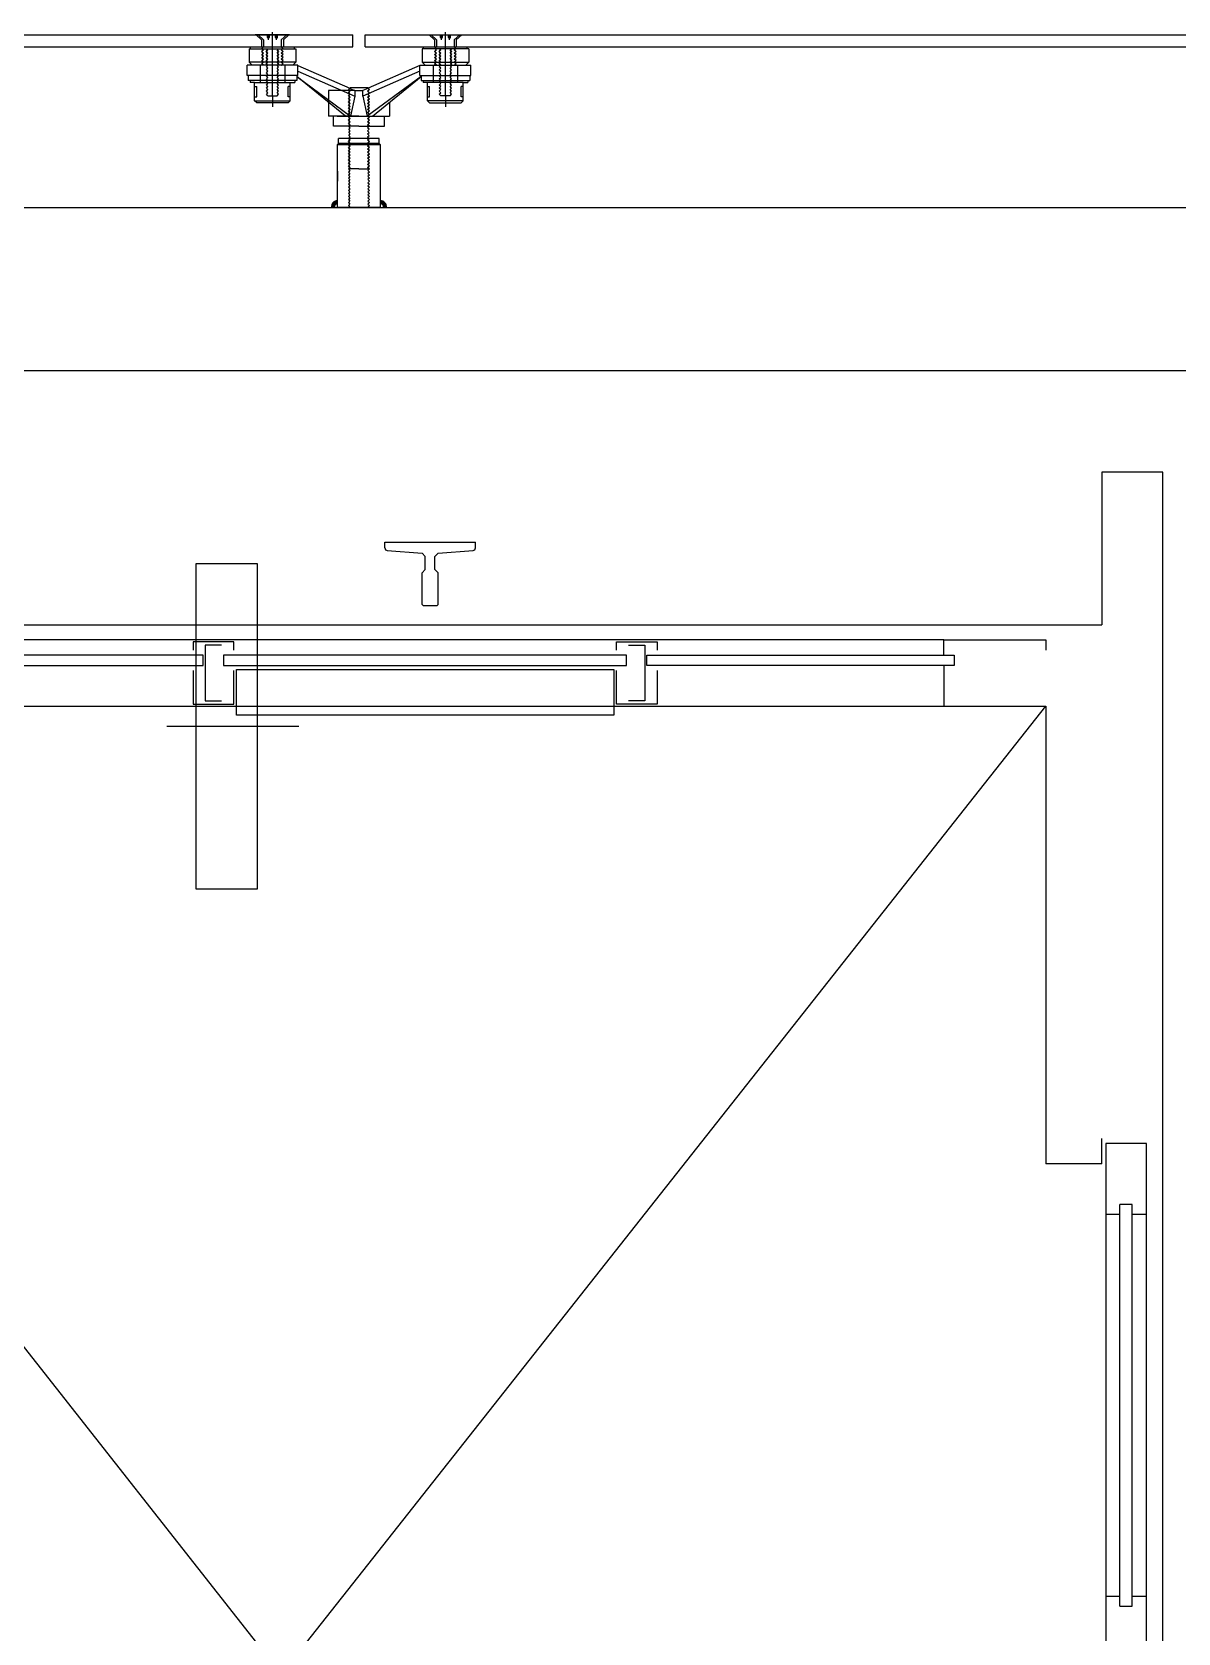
# Model space of a CAD drawing. Header units: millimetres. Extents: x -7448 to 427567, y 91657 to 341328.
# Drawn here: x 153306 to 154432, y 218621 to 220195 of the extents above; entities that cross this region are included whole.
import ezdxf

# ---------------------------------------------------------------- set-up
doc = ezdxf.new("R2010")
doc.units = ezdxf.units.MM
doc.header["$LTSCALE"] = 500
doc.header["$MEASUREMENT"] = 0
for name, pattern in [('CENTER', [65, 60, -2, 1, -2]), ('CENTER1', [8, 6, -1, 0, -1]), ('DASH_2', [34, 30, -1.5, 1, -1.5]), ('HIDDEN', [2, 1, -1])]:
    doc.linetypes.add(name, pattern=pattern)
doc.layers.add('e-plan', color=9, linetype='CONTINUOUS')

msp = doc.modelspace()

# ---------------------------------------------------------------- linework, layer by layer
at = {"layer": 'e-plan'}
for p, q in [((152206.2, 220191.9), (153621.2, 220191.9)), ((153621.2, 220179.9), (153621.2, 220191.9)), ((153633.2, 220191.9), (155072.2, 220191.9)), ((153633.2, 220179.9), (153633.2, 220191.9)), ((152206.2, 220179.9), (153621.2, 220179.9)), ((153633.2, 220179.9), (155072.2, 220179.9)), ((152492.2, 220021.9), (154762.2, 220021.9)), ((153648.2, 220021.9), (153606.2, 220021.9)), ((152492.2, 219861.9), (154762.2, 219861.9)), ((153652.7, 219687.3), (153652.7, 219692.9)), ((153652.7, 219692.9), (153741.7, 219692.9)), ((153655, 219684.8), (153689.2, 219682.1)), ((153705.2, 219682.1), (153739.3, 219684.8)), ((153741.7, 219687.3), (153741.7, 219692.9)), ((153689.2, 219682.1), (153692.4, 219678.9)), ((153692.4, 219666.2), (153692.4, 219678.9)), ((153705.2, 219682.1), (153701.9, 219678.9)), ((153701.9, 219666.2), (153701.9, 219678.9)), ((153689.2, 219662.9), (153692.4, 219666.2)), ((153689.2, 219631.9), (153689.2, 219662.9)), ((153705.2, 219662.9), (153701.9, 219666.2)), ((153705.2, 219631.9), (153705.2, 219662.9)), ((153690.2, 219630.9), (153689.2, 219631.9)), ((153690.2, 219630.9), (153704.2, 219630.9)), ((153704.2, 219630.9), (153705.2, 219631.9)), ((154202.2, 219571.9), (154202.2, 219531.9)), ((152802.2, 219531.9), (154302.2, 219531.9)), ((154302.2, 219531.9), (154302.2, 219081.9)), ((154357.2, 219081.7), (154357.2, 219106.7)), ((154357.2, 219081.9), (154302.2, 219081.9)), ((154375.2, 218646.9), (154375.2, 219041.9)), ((154375.2, 219031.9), (154361.2, 219031.9)), ((154401.2, 219031.9), (154387.2, 219031.9)), ((154361.2, 218656.9), (154375.2, 218656.9)), ((154375.2, 218646.9), (154387.2, 218646.9)), ((154387.2, 218656.9), (154401.2, 218656.9))]:
    msp.add_line(p, q, dxfattribs=at)
at = {"layer": 'e-plan', "linetype": 'Continuous'}
for p, q in [((153559, 220191.9), (153525.3, 220191.9)), ((153531.4, 220186.7), (153526.2, 220191.9)), ((153538.9, 220188.9), (153537.5, 220188.9)), ((153546.9, 220188.9), (153545.5, 220188.9)), ((153552.9, 220186.7), (153558.2, 220191.9)), ((153695.3, 220191.9), (153729, 220191.9)), ((153701.4, 220186.7), (153696.2, 220191.9)), ((153707.5, 220188.9), (153708.9, 220188.9)), ((153715.5, 220188.9), (153716.9, 220188.9)), ((153722.9, 220186.7), (153728.2, 220191.9)), ((153519.2, 220177.9), (153519.2, 220164.9)), ((153519.2, 220177.9), (153532.1, 220177.9)), ((153520.7, 220177.9), (153520.7, 220179.9)), ((153531.4, 220186.7), (153531.4, 220179.9)), ((153532.4, 220177.9), (153536.4, 220177.9)), ((153533.4, 220186.7), (153533.4, 220179.9)), ((153536.7, 220177.9), (153547.7, 220177.9)), ((153548, 220177.9), (153551.9, 220177.9)), ((153550.9, 220186.7), (153550.9, 220179.9)), ((153552.2, 220177.9), (153563.7, 220177.9)), ((153552.9, 220186.7), (153552.9, 220179.9)), ((153563.7, 220177.9), (153563.7, 220179.9)), ((153563.7, 220177.9), (153565.2, 220177.9)), ((153565.2, 220177.9), (153565.2, 220164.9)), ((153690.7, 220177.9), (153689.2, 220177.9)), ((153689.2, 220177.9), (153689.2, 220164.9)), ((153690.7, 220177.9), (153690.7, 220179.9)), ((153702.1, 220177.9), (153690.7, 220177.9)), ((153701.4, 220186.7), (153701.4, 220179.9)), ((153706.4, 220177.9), (153702.4, 220177.9)), ((153703.4, 220186.7), (153703.4, 220179.9)), ((153717.7, 220177.9), (153706.7, 220177.9)), ((153721.9, 220177.9), (153718, 220177.9)), ((153720.9, 220186.7), (153720.9, 220179.9)), ((153735.2, 220177.9), (153722.2, 220177.9)), ((153722.9, 220186.7), (153722.9, 220179.9)), ((153733.7, 220177.9), (153733.7, 220179.9)), ((153735.2, 220177.9), (153735.2, 220164.9)), ((153533.1, 220161.9), (153517.2, 220161.9)), ((153517.2, 220151.9), (153517.2, 220161.9)), ((153533.4, 220164.9), (153519.2, 220164.9)), ((153565.2, 220164.9), (153533.4, 220164.9)), ((153546.7, 220161.9), (153533.4, 220161.9)), ((153550.9, 220161.9), (153547, 220161.9)), ((153567.2, 220161.9), (153551.2, 220161.9)), ((153567.2, 220151.9), (153567.2, 220161.9)), ((153567.2, 220161.7), (153618.1, 220139.2)), ((153567.2, 220156.2), (153623.2, 220131.5)), ((153687.2, 220156.2), (153631.1, 220131.5)), ((153687.2, 220161.7), (153636.2, 220139.2)), ((153687.2, 220161.9), (153703.1, 220161.9)), ((153687.2, 220151.9), (153687.2, 220161.9)), ((153689.2, 220164.9), (153720.9, 220164.9)), ((153703.4, 220161.9), (153707.4, 220161.9)), ((153707.7, 220161.9), (153720.9, 220161.9)), ((153720.9, 220164.9), (153735.2, 220164.9)), ((153721.2, 220161.9), (153737.2, 220161.9)), ((153737.2, 220151.9), (153737.2, 220161.9)), ((153567.2, 220151.9), (153517.2, 220151.9)), ((153518.2, 220151.9), (153518.2, 220146.9)), ((153566.2, 220146.9), (153518.2, 220146.9)), ((153520.2, 220146.9), (153520.2, 220144.9)), ((153524.7, 220126.9), (153524.7, 220144.9)), ((153526.7, 220130.9), (153526.7, 220140.9)), ((153557.7, 220130.9), (153557.7, 220140.9)), ((153559.7, 220126.9), (153559.7, 220144.9)), ((153564.2, 220146.9), (153564.2, 220144.9)), ((153566.2, 220151.9), (153566.2, 220146.9)), ((153566.2, 220150.9), (153618.9, 220111.9)), ((153613.9, 220111.9), (153566.2, 220150.8)), ((153688.2, 220150.9), (153635.4, 220111.9)), ((153640.5, 220111.9), (153688.2, 220150.8)), ((153687.2, 220151.9), (153737.2, 220151.9)), ((153688.2, 220151.9), (153688.2, 220146.9)), ((153688.2, 220146.9), (153736.2, 220146.9)), ((153690.2, 220146.9), (153690.2, 220144.9)), ((153694.7, 220126.9), (153694.7, 220144.9)), ((153696.7, 220130.9), (153696.7, 220140.9)), ((153727.7, 220130.9), (153727.7, 220140.9)), ((153729.7, 220126.9), (153729.7, 220144.9)), ((153734.2, 220146.9), (153734.2, 220144.9)), ((153736.2, 220151.9), (153736.2, 220146.9)), ((153526.7, 220124.9), (153524.7, 220126.9)), ((153557.7, 220124.9), (153526.7, 220124.9)), ((153559.7, 220126.9), (153557.7, 220124.9)), ((153623.3, 220136.9), (153597.2, 220136.9)), ((153597.2, 220136.9), (153597.2, 220111.9)), ((153618.3, 220139.1), (153623.3, 220136.9)), ((153635.9, 220139.6), (153618.5, 220139.6)), ((153623.2, 220131.5), (153618.9, 220111.9)), ((153623.2, 220136.9), (153623.2, 220131.5)), ((153623.3, 220136.9), (153631.1, 220136.9)), ((153636, 220139.1), (153631.1, 220136.9)), ((153631.1, 220131.5), (153631.1, 220136.9)), ((153631.1, 220131.5), (153635.4, 220111.9)), ((153657.2, 220125.5), (153657.2, 220111.9)), ((153694.7, 220126.9), (153696.7, 220124.9)), ((153696.7, 220124.9), (153727.7, 220124.9)), ((153727.7, 220124.9), (153729.7, 220126.9)), ((153627.2, 220111.9), (153597.2, 220111.9)), ((153605.7, 220111.9), (153627.2, 220111.9)), ((153627.2, 220111.9), (153657.2, 220111.9)), ((153627.2, 220111.9), (153648.7, 220111.9)), ((153616.9, 220101.9), (153602.2, 220101.9)), ((153627.2, 220101.9), (153617.2, 220101.9)), ((153627.2, 220101.9), (153637.2, 220101.9)), ((153637.5, 220101.9), (153652.2, 220101.9)), ((153607.2, 220084.8), (153606.2, 220083.8)), ((153606.2, 220021.9), (153606.2, 220083.8)), ((153606.2, 220083.8), (153648.2, 220083.8)), ((153607.2, 220084.8), (153607.2, 220089.8)), ((153617, 220089.8), (153607.2, 220089.8)), ((153647.2, 220084.8), (153607.2, 220084.8)), ((153637.1, 220089.8), (153617.3, 220089.8)), ((153647.2, 220089.8), (153637.3, 220089.8)), ((153647.2, 220084.8), (153647.2, 220089.8)), ((153648.2, 220083.8), (153647.2, 220084.8)), ((153648.2, 220083.8), (153648.2, 220021.9)), ((153606.2, 220057.8), (153606.2, 220047.9)), ((154417.2, 219761.9), (154357.2, 219761.9)), ((154357.2, 219761.9), (154357.2, 219611.9)), ((154417.2, 217401.9), (154417.2, 219761.9)), ((152722.2, 219611.9), (154357.2, 219611.9)), ((154202.2, 219596.9), (152737.2, 219596.9))]:
    msp.add_line(p, q, dxfattribs=at)
at = {"layer": 'e-plan', "linetype": 'CENTER1'}
for p, q in [((153528.2, 220191.9), (153533.4, 220186.7)), ((153537.2, 220189.2), (153537.2, 220191.9)), ((153538.2, 220186.9), (153538.2, 220191.9)), ((153539.2, 220189.2), (153539.2, 220191.9)), ((153542.2, 220131.9), (153542.2, 220194.5)), ((153545.2, 220189.2), (153545.2, 220191.9)), ((153546.2, 220186.9), (153546.2, 220191.9)), ((153547.2, 220189.2), (153547.2, 220191.9)), ((153556.2, 220191.9), (153550.9, 220186.7)), ((153698.2, 220191.9), (153703.4, 220186.7)), ((153707.2, 220189.2), (153707.2, 220191.9)), ((153708.2, 220186.9), (153708.2, 220191.9)), ((153709.2, 220189.2), (153709.2, 220191.9)), ((153712.2, 220131.9), (153712.2, 220194.5)), ((153715.2, 220189.2), (153715.2, 220191.9)), ((153716.2, 220186.9), (153716.2, 220191.9)), ((153717.2, 220189.2), (153717.2, 220191.9)), ((153726.2, 220191.9), (153720.9, 220186.7)), ((153531.6, 220175.4), (153533.1, 220176.9)), ((153533.1, 220173.9), (153531.6, 220175.4)), ((153531.6, 220172.4), (153533.1, 220173.9)), ((153533.1, 220170.9), (153531.6, 220172.4)), ((153531.9, 220178.4), (153533.4, 220179.9)), ((153533.4, 220176.9), (153531.9, 220178.4)), ((153531.9, 220175.4), (153533.4, 220176.9)), ((153533.4, 220173.9), (153531.9, 220175.4)), ((153531.9, 220172.4), (153533.4, 220173.9)), ((153533.4, 220170.9), (153531.9, 220172.4)), ((153533.1, 220176.9), (153532.1, 220177.9)), ((153535.9, 220175.4), (153537.4, 220176.9)), ((153537.4, 220173.9), (153535.9, 220175.4)), ((153535.9, 220172.4), (153537.4, 220173.9)), ((153537.4, 220170.9), (153535.9, 220172.4)), ((153536.2, 220175.4), (153537.7, 220176.9)), ((153537.7, 220173.9), (153536.2, 220175.4)), ((153536.2, 220172.4), (153537.7, 220173.9)), ((153537.7, 220170.9), (153536.2, 220172.4)), ((153537.4, 220176.9), (153536.4, 220177.9)), ((153537.7, 220176.9), (153536.7, 220177.9)), ((153546.7, 220176.9), (153547.7, 220177.9)), ((153548.2, 220175.4), (153546.7, 220176.9)), ((153546.7, 220173.9), (153548.2, 220175.4)), ((153548.2, 220172.4), (153546.7, 220173.9)), ((153546.7, 220170.9), (153548.2, 220172.4)), ((153547, 220176.9), (153548, 220177.9)), ((153548.5, 220175.4), (153547, 220176.9)), ((153547, 220173.9), (153548.5, 220175.4)), ((153548.5, 220172.4), (153547, 220173.9)), ((153547, 220170.9), (153548.5, 220172.4)), ((153552.4, 220178.4), (153550.9, 220179.9)), ((153550.9, 220176.9), (153552.4, 220178.4)), ((153552.4, 220175.4), (153550.9, 220176.9)), ((153550.9, 220173.9), (153552.4, 220175.4)), ((153552.4, 220172.4), (153550.9, 220173.9)), ((153550.9, 220170.9), (153552.4, 220172.4)), ((153551.2, 220176.9), (153552.2, 220177.9)), ((153552.7, 220175.4), (153551.2, 220176.9)), ((153551.2, 220173.9), (153552.7, 220175.4)), ((153552.7, 220172.4), (153551.2, 220173.9)), ((153551.2, 220170.9), (153552.7, 220172.4)), ((153701.6, 220175.4), (153703.1, 220176.9)), ((153703.1, 220173.9), (153701.6, 220175.4)), ((153701.6, 220172.4), (153703.1, 220173.9)), ((153703.1, 220170.9), (153701.6, 220172.4)), ((153701.9, 220178.4), (153703.4, 220179.9)), ((153703.4, 220176.9), (153701.9, 220178.4)), ((153701.9, 220175.4), (153703.4, 220176.9)), ((153703.4, 220173.9), (153701.9, 220175.4)), ((153701.9, 220172.4), (153703.4, 220173.9)), ((153703.4, 220170.9), (153701.9, 220172.4)), ((153703.1, 220176.9), (153702.1, 220177.9)), ((153705.9, 220175.4), (153707.4, 220176.9)), ((153707.4, 220173.9), (153705.9, 220175.4)), ((153705.9, 220172.4), (153707.4, 220173.9)), ((153707.4, 220170.9), (153705.9, 220172.4)), ((153706.2, 220175.4), (153707.7, 220176.9)), ((153707.7, 220173.9), (153706.2, 220175.4)), ((153706.2, 220172.4), (153707.7, 220173.9)), ((153707.7, 220170.9), (153706.2, 220172.4)), ((153707.4, 220176.9), (153706.4, 220177.9)), ((153707.7, 220176.9), (153706.7, 220177.9)), ((153716.7, 220176.9), (153717.7, 220177.9)), ((153718.2, 220175.4), (153716.7, 220176.9)), ((153716.7, 220173.9), (153718.2, 220175.4)), ((153718.2, 220172.4), (153716.7, 220173.9)), ((153716.7, 220170.9), (153718.2, 220172.4)), ((153717, 220176.9), (153718, 220177.9)), ((153718.5, 220175.4), (153717, 220176.9)), ((153717, 220173.9), (153718.5, 220175.4)), ((153718.5, 220172.4), (153717, 220173.9)), ((153717, 220170.9), (153718.5, 220172.4)), ((153722.4, 220178.4), (153720.9, 220179.9)), ((153720.9, 220176.9), (153722.4, 220178.4)), ((153722.4, 220175.4), (153720.9, 220176.9)), ((153720.9, 220173.9), (153722.4, 220175.4)), ((153722.4, 220172.4), (153720.9, 220173.9)), ((153720.9, 220170.9), (153722.4, 220172.4)), ((153721.2, 220176.9), (153722.2, 220177.9)), ((153722.7, 220175.4), (153721.2, 220176.9)), ((153721.2, 220173.9), (153722.7, 220175.4)), ((153722.7, 220172.4), (153721.2, 220173.9)), ((153721.2, 220170.9), (153722.7, 220172.4)), ((153519.2, 220164.9), (153522.2, 220161.9)), ((153531.6, 220169.4), (153533.1, 220170.9)), ((153533.1, 220167.9), (153531.6, 220169.4)), ((153531.6, 220166.4), (153533.1, 220167.9)), ((153533.1, 220164.9), (153531.6, 220166.4)), ((153531.6, 220163.4), (153533.1, 220164.9)), ((153533.1, 220161.9), (153531.6, 220163.4)), ((153531.9, 220169.4), (153533.4, 220170.9)), ((153533.4, 220167.9), (153531.9, 220169.4)), ((153531.9, 220166.4), (153533.4, 220167.9)), ((153533.4, 220164.9), (153531.9, 220166.4)), ((153531.9, 220163.4), (153533.4, 220164.9)), ((153533.4, 220161.9), (153531.9, 220163.4)), ((153535.9, 220169.4), (153537.4, 220170.9)), ((153537.4, 220167.9), (153535.9, 220169.4)), ((153535.9, 220166.4), (153537.4, 220167.9)), ((153537.4, 220164.9), (153535.9, 220166.4)), ((153535.9, 220163.4), (153537.4, 220164.9)), ((153537.4, 220161.9), (153535.9, 220163.4)), ((153536.2, 220169.4), (153537.7, 220170.9)), ((153537.7, 220167.9), (153536.2, 220169.4)), ((153536.2, 220166.4), (153537.7, 220167.9)), ((153537.7, 220164.9), (153536.2, 220166.4)), ((153536.2, 220163.4), (153537.7, 220164.9)), ((153537.7, 220161.9), (153536.2, 220163.4)), ((153536.2, 220160.4), (153537.7, 220161.9)), ((153537.7, 220158.9), (153536.2, 220160.4)), ((153536.2, 220157.4), (153537.7, 220158.9)), ((153537.7, 220155.9), (153536.2, 220157.4)), ((153536.2, 220154.4), (153537.7, 220155.9)), ((153548.2, 220169.4), (153546.7, 220170.9)), ((153546.7, 220167.9), (153548.2, 220169.4)), ((153548.2, 220166.4), (153546.7, 220167.9)), ((153546.7, 220164.9), (153548.2, 220166.4)), ((153548.2, 220163.4), (153546.7, 220164.9)), ((153546.7, 220161.9), (153548.2, 220163.4)), ((153548.2, 220160.4), (153546.7, 220161.9)), ((153546.7, 220158.9), (153548.2, 220160.4)), ((153548.2, 220157.4), (153546.7, 220158.9)), ((153546.7, 220155.9), (153548.2, 220157.4)), ((153548.2, 220154.4), (153546.7, 220155.9)), ((153548.5, 220169.4), (153547, 220170.9)), ((153547, 220167.9), (153548.5, 220169.4)), ((153548.5, 220166.4), (153547, 220167.9)), ((153547, 220164.9), (153548.5, 220166.4)), ((153548.5, 220163.4), (153547, 220164.9)), ((153547, 220161.9), (153548.5, 220163.4)), ((153552.4, 220169.4), (153550.9, 220170.9)), ((153550.9, 220167.9), (153552.4, 220169.4)), ((153552.4, 220166.4), (153550.9, 220167.9)), ((153550.9, 220164.9), (153552.4, 220166.4)), ((153552.4, 220163.4), (153550.9, 220164.9)), ((153550.9, 220161.9), (153552.4, 220163.4)), ((153552.7, 220169.4), (153551.2, 220170.9)), ((153551.2, 220167.9), (153552.7, 220169.4)), ((153552.7, 220166.4), (153551.2, 220167.9)), ((153551.2, 220164.9), (153552.7, 220166.4)), ((153552.7, 220163.4), (153551.2, 220164.9)), ((153551.2, 220161.9), (153552.7, 220163.4)), ((153565.2, 220164.9), (153562.2, 220161.9)), ((153689.2, 220164.9), (153692.2, 220161.9)), ((153701.6, 220169.4), (153703.1, 220170.9)), ((153703.1, 220167.9), (153701.6, 220169.4)), ((153701.6, 220166.4), (153703.1, 220167.9)), ((153703.1, 220164.9), (153701.6, 220166.4)), ((153701.6, 220163.4), (153703.1, 220164.9)), ((153703.1, 220161.9), (153701.6, 220163.4)), ((153701.9, 220169.4), (153703.4, 220170.9)), ((153703.4, 220167.9), (153701.9, 220169.4)), ((153701.9, 220166.4), (153703.4, 220167.9)), ((153703.4, 220164.9), (153701.9, 220166.4)), ((153701.9, 220163.4), (153703.4, 220164.9)), ((153703.4, 220161.9), (153701.9, 220163.4)), ((153705.9, 220169.4), (153707.4, 220170.9)), ((153707.4, 220167.9), (153705.9, 220169.4)), ((153705.9, 220166.4), (153707.4, 220167.9)), ((153707.4, 220164.9), (153705.9, 220166.4)), ((153705.9, 220163.4), (153707.4, 220164.9)), ((153707.4, 220161.9), (153705.9, 220163.4)), ((153706.2, 220169.4), (153707.7, 220170.9)), ((153707.7, 220167.9), (153706.2, 220169.4)), ((153706.2, 220166.4), (153707.7, 220167.9)), ((153707.7, 220164.9), (153706.2, 220166.4)), ((153706.2, 220163.4), (153707.7, 220164.9)), ((153707.7, 220161.9), (153706.2, 220163.4)), ((153706.2, 220160.4), (153707.7, 220161.9)), ((153707.7, 220158.9), (153706.2, 220160.4)), ((153706.2, 220157.4), (153707.7, 220158.9)), ((153707.7, 220155.9), (153706.2, 220157.4)), ((153706.2, 220154.4), (153707.7, 220155.9)), ((153718.2, 220169.4), (153716.7, 220170.9)), ((153716.7, 220167.9), (153718.2, 220169.4)), ((153718.2, 220166.4), (153716.7, 220167.9)), ((153716.7, 220164.9), (153718.2, 220166.4)), ((153718.2, 220163.4), (153716.7, 220164.9)), ((153716.7, 220161.9), (153718.2, 220163.4)), ((153718.2, 220160.4), (153716.7, 220161.9)), ((153716.7, 220158.9), (153718.2, 220160.4)), ((153718.2, 220157.4), (153716.7, 220158.9)), ((153716.7, 220155.9), (153718.2, 220157.4)), ((153718.2, 220154.4), (153716.7, 220155.9)), ((153718.5, 220169.4), (153717, 220170.9)), ((153717, 220167.9), (153718.5, 220169.4)), ((153718.5, 220166.4), (153717, 220167.9)), ((153717, 220164.9), (153718.5, 220166.4)), ((153718.5, 220163.4), (153717, 220164.9)), ((153717, 220161.9), (153718.5, 220163.4)), ((153722.4, 220169.4), (153720.9, 220170.9)), ((153720.9, 220167.9), (153722.4, 220169.4)), ((153722.4, 220166.4), (153720.9, 220167.9)), ((153720.9, 220164.9), (153722.4, 220166.4)), ((153722.4, 220163.4), (153720.9, 220164.9)), ((153720.9, 220161.9), (153722.4, 220163.4)), ((153722.7, 220169.4), (153721.2, 220170.9)), ((153721.2, 220167.9), (153722.7, 220169.4)), ((153722.7, 220166.4), (153721.2, 220167.9)), ((153721.2, 220164.9), (153722.7, 220166.4)), ((153722.7, 220163.4), (153721.2, 220164.9)), ((153721.2, 220161.9), (153722.7, 220163.4)), ((153735.2, 220164.9), (153732.2, 220161.9)), ((153524.7, 220144.9), (153520.2, 220144.9)), ((153524.7, 220144.9), (153562.3, 220144.9)), ((153524.7, 220140.9), (153526.7, 220140.9)), ((153537.7, 220152.9), (153536.2, 220154.4)), ((153536.2, 220151.4), (153537.7, 220152.9)), ((153537.7, 220149.9), (153536.2, 220151.4)), ((153536.2, 220148.4), (153537.7, 220149.9)), ((153537.7, 220146.9), (153536.2, 220148.4)), ((153536.2, 220145.4), (153537.7, 220146.9)), ((153537.7, 220143.9), (153536.2, 220145.4)), ((153536.2, 220142.4), (153537.7, 220143.9)), ((153537.7, 220140.9), (153536.2, 220142.4)), ((153536.2, 220139.4), (153537.7, 220140.9)), ((153546.7, 220152.9), (153548.2, 220154.4)), ((153548.2, 220151.4), (153546.7, 220152.9)), ((153546.7, 220149.9), (153548.2, 220151.4)), ((153548.2, 220148.4), (153546.7, 220149.9)), ((153546.7, 220146.9), (153548.2, 220148.4)), ((153548.2, 220145.4), (153546.7, 220146.9)), ((153546.7, 220143.9), (153548.2, 220145.4)), ((153548.2, 220142.4), (153546.7, 220143.9)), ((153546.7, 220140.9), (153548.2, 220142.4)), ((153548.2, 220139.4), (153546.7, 220140.9)), ((153559.7, 220140.9), (153557.7, 220140.9)), ((153562.3, 220144.9), (153564.2, 220144.9)), ((153692, 220144.9), (153690.2, 220144.9)), ((153729.7, 220144.9), (153692, 220144.9)), ((153694.7, 220140.9), (153696.7, 220140.9)), ((153707.7, 220152.9), (153706.2, 220154.4)), ((153706.2, 220151.4), (153707.7, 220152.9)), ((153707.7, 220149.9), (153706.2, 220151.4)), ((153706.2, 220148.4), (153707.7, 220149.9)), ((153707.7, 220146.9), (153706.2, 220148.4)), ((153706.2, 220145.4), (153707.7, 220146.9)), ((153707.7, 220143.9), (153706.2, 220145.4)), ((153706.2, 220142.4), (153707.7, 220143.9)), ((153707.7, 220140.9), (153706.2, 220142.4)), ((153706.2, 220139.4), (153707.7, 220140.9)), ((153716.7, 220152.9), (153718.2, 220154.4)), ((153718.2, 220151.4), (153716.7, 220152.9)), ((153716.7, 220149.9), (153718.2, 220151.4)), ((153718.2, 220148.4), (153716.7, 220149.9)), ((153716.7, 220146.9), (153718.2, 220148.4)), ((153718.2, 220145.4), (153716.7, 220146.9)), ((153716.7, 220143.9), (153718.2, 220145.4)), ((153718.2, 220142.4), (153716.7, 220143.9)), ((153716.7, 220140.9), (153718.2, 220142.4)), ((153718.2, 220139.4), (153716.7, 220140.9)), ((153729.7, 220140.9), (153727.7, 220140.9)), ((153729.7, 220144.9), (153734.2, 220144.9)), ((153524.7, 220130.9), (153526.7, 220130.9)), ((153524.7, 220126.9), (153559.7, 220126.9)), ((153537.7, 220137.9), (153536.2, 220139.4)), ((153536.2, 220136.4), (153537.7, 220137.9)), ((153537.7, 220134.9), (153536.2, 220136.4)), ((153536.2, 220133.4), (153537.7, 220134.9)), ((153537.7, 220131.9), (153536.2, 220133.4)), ((153537.7, 220131.9), (153546.7, 220131.9)), ((153542.2, 220131.9), (153542.2, 220120.9)), ((153546.7, 220137.9), (153548.2, 220139.4)), ((153548.2, 220136.4), (153546.7, 220137.9)), ((153546.7, 220134.9), (153548.2, 220136.4)), ((153548.2, 220133.4), (153546.7, 220134.9)), ((153546.7, 220131.9), (153548.2, 220133.4)), ((153559.7, 220130.9), (153557.7, 220130.9)), ((153616.9, 220137.9), (153618.2, 220139.2)), ((153618.4, 220136.4), (153616.9, 220137.9)), ((153616.9, 220134.9), (153618.4, 220136.4)), ((153618.4, 220133.4), (153616.9, 220134.9)), ((153616.9, 220131.9), (153618.4, 220133.4)), ((153618.4, 220130.4), (153616.9, 220131.9)), ((153616.9, 220128.9), (153618.4, 220130.4)), ((153618.4, 220127.4), (153616.9, 220128.9)), ((153616.9, 220125.9), (153618.4, 220127.4)), ((153618.4, 220124.4), (153616.9, 220125.9)), ((153616.9, 220122.9), (153618.4, 220124.4)), ((153617.2, 220137.9), (153618.7, 220139.4)), ((153618.7, 220136.4), (153617.2, 220137.9)), ((153617.2, 220134.9), (153618.7, 220136.4)), ((153618.7, 220133.4), (153617.2, 220134.9)), ((153617.2, 220131.9), (153618.7, 220133.4)), ((153618.7, 220130.4), (153617.2, 220131.9)), ((153617.2, 220128.9), (153618.7, 220130.4)), ((153618.7, 220127.4), (153617.2, 220128.9)), ((153617.2, 220125.9), (153618.7, 220127.4)), ((153618.7, 220124.4), (153617.2, 220125.9)), ((153617.2, 220122.9), (153618.7, 220124.4)), ((153618.7, 220139.4), (153618.5, 220139.6)), ((153635.7, 220139.4), (153635.9, 220139.6)), ((153637.2, 220137.9), (153635.7, 220139.4)), ((153635.7, 220136.4), (153637.2, 220137.9)), ((153637.2, 220134.9), (153635.7, 220136.4)), ((153635.7, 220133.4), (153637.2, 220134.9)), ((153637.2, 220131.9), (153635.7, 220133.4)), ((153635.7, 220130.4), (153637.2, 220131.9)), ((153637.2, 220128.9), (153635.7, 220130.4)), ((153635.7, 220127.4), (153637.2, 220128.9)), ((153637.2, 220125.9), (153635.7, 220127.4)), ((153635.7, 220124.4), (153637.2, 220125.9)), ((153637.2, 220122.9), (153635.7, 220124.4)), ((153636, 220136.4), (153637.5, 220137.9)), ((153637.5, 220134.9), (153636, 220136.4)), ((153636, 220133.4), (153637.5, 220134.9)), ((153637.5, 220131.9), (153636, 220133.4)), ((153636, 220130.4), (153637.5, 220131.9)), ((153637.5, 220128.9), (153636, 220130.4)), ((153636, 220127.4), (153637.5, 220128.9)), ((153637.5, 220125.9), (153636, 220127.4)), ((153636, 220124.4), (153637.5, 220125.9)), ((153637.5, 220122.9), (153636, 220124.4)), ((153637.5, 220137.9), (153636.2, 220139.2)), ((153694.7, 220130.9), (153696.7, 220130.9)), ((153729.7, 220126.9), (153694.7, 220126.9)), ((153707.7, 220137.9), (153706.2, 220139.4)), ((153706.2, 220136.4), (153707.7, 220137.9)), ((153707.7, 220134.9), (153706.2, 220136.4)), ((153706.2, 220133.4), (153707.7, 220134.9)), ((153707.7, 220131.9), (153706.2, 220133.4)), ((153716.7, 220131.9), (153707.7, 220131.9)), ((153712.2, 220131.9), (153712.2, 220120.9)), ((153716.7, 220137.9), (153718.2, 220139.4)), ((153718.2, 220136.4), (153716.7, 220137.9)), ((153716.7, 220134.9), (153718.2, 220136.4)), ((153718.2, 220133.4), (153716.7, 220134.9)), ((153716.7, 220131.9), (153718.2, 220133.4)), ((153729.7, 220130.9), (153727.7, 220130.9)), ((153618.4, 220121.4), (153616.9, 220122.9)), ((153616.9, 220119.9), (153618.4, 220121.4)), ((153618.4, 220118.4), (153616.9, 220119.9)), ((153616.9, 220116.9), (153618.4, 220118.4)), ((153618.4, 220115.4), (153616.9, 220116.9)), ((153616.9, 220113.9), (153618.4, 220115.4)), ((153618.4, 220112.4), (153616.9, 220113.9)), ((153616.9, 220110.9), (153618.4, 220112.4)), ((153618.4, 220109.4), (153616.9, 220110.9)), ((153616.9, 220107.9), (153618.4, 220109.4)), ((153618.7, 220121.4), (153617.2, 220122.9)), ((153617.2, 220119.9), (153618.7, 220121.4)), ((153618.7, 220118.4), (153617.2, 220119.9)), ((153617.2, 220116.9), (153618.7, 220118.4)), ((153618.7, 220115.4), (153617.2, 220116.9)), ((153617.2, 220113.9), (153618.7, 220115.4)), ((153618.7, 220112.4), (153617.2, 220113.9)), ((153617.2, 220110.9), (153618.7, 220112.4)), ((153618.7, 220109.4), (153617.2, 220110.9)), ((153617.2, 220107.9), (153618.7, 220109.4)), ((153618.4, 220115.4), (153617.4, 220116.4)), ((153635.7, 220121.4), (153637.2, 220122.9)), ((153637.2, 220119.9), (153635.7, 220121.4)), ((153635.7, 220118.4), (153637.2, 220119.9)), ((153637.2, 220116.9), (153635.7, 220118.4)), ((153635.7, 220115.4), (153637.2, 220116.9)), ((153637.2, 220113.9), (153635.7, 220115.4)), ((153635.7, 220112.4), (153637.2, 220113.9)), ((153637.2, 220110.9), (153635.7, 220112.4)), ((153635.7, 220109.4), (153637.2, 220110.9)), ((153637.2, 220107.9), (153635.7, 220109.4)), ((153636, 220121.4), (153637.5, 220122.9)), ((153637.5, 220119.9), (153636, 220121.4)), ((153636, 220118.4), (153637.5, 220119.9)), ((153637.5, 220116.9), (153636, 220118.4)), ((153636, 220115.4), (153637.5, 220116.9)), ((153636, 220115.4), (153637, 220116.4)), ((153637.5, 220113.9), (153636, 220115.4)), ((153636, 220112.4), (153637.5, 220113.9)), ((153637.5, 220110.9), (153636, 220112.4)), ((153636, 220109.4), (153637.5, 220110.9)), ((153637.5, 220107.9), (153636, 220109.4)), ((153618.4, 220106.4), (153616.9, 220107.9)), ((153616.9, 220104.9), (153618.4, 220106.4)), ((153618.4, 220103.4), (153616.9, 220104.9)), ((153616.9, 220101.9), (153618.4, 220103.4)), ((153618.7, 220106.4), (153617.2, 220107.9)), ((153617.2, 220104.9), (153618.7, 220106.4)), ((153618.7, 220103.4), (153617.2, 220104.9)), ((153617.2, 220101.9), (153618.7, 220103.4)), ((153618.7, 220100.4), (153617.2, 220101.9)), ((153617.2, 220098.9), (153618.7, 220100.4)), ((153618.7, 220097.4), (153617.2, 220098.9)), ((153617.2, 220095.9), (153618.7, 220097.4)), ((153618.7, 220094.4), (153617.2, 220095.9)), ((153617.2, 220092.9), (153618.7, 220094.4)), ((153618.7, 220091.4), (153617.2, 220092.9)), ((153618.7, 220103.4), (153617.7, 220104.4)), ((153635.7, 220106.4), (153637.2, 220107.9)), ((153637.2, 220104.9), (153635.7, 220106.4)), ((153635.7, 220103.4), (153637.2, 220104.9)), ((153635.7, 220103.4), (153636.7, 220104.4)), ((153637.2, 220101.9), (153635.7, 220103.4)), ((153635.7, 220100.4), (153637.2, 220101.9)), ((153637.2, 220098.9), (153635.7, 220100.4)), ((153635.7, 220097.4), (153637.2, 220098.9)), ((153637.2, 220095.9), (153635.7, 220097.4)), ((153635.7, 220094.4), (153637.2, 220095.9)), ((153637.2, 220092.9), (153635.7, 220094.4)), ((153635.7, 220091.4), (153637.2, 220092.9)), ((153636, 220106.4), (153637.5, 220107.9)), ((153637.5, 220104.9), (153636, 220106.4)), ((153636, 220103.4), (153637.5, 220104.9)), ((153637.5, 220101.9), (153636, 220103.4)), ((153616.9, 220086.9), (153618.4, 220088.4)), ((153618.4, 220085.4), (153616.9, 220086.9)), ((153616.9, 220083.9), (153618.4, 220085.4)), ((153618.4, 220082.4), (153616.9, 220083.9)), ((153616.9, 220080.9), (153618.4, 220082.4)), ((153618.4, 220079.4), (153616.9, 220080.9)), ((153616.9, 220077.9), (153618.4, 220079.4)), ((153618.4, 220076.4), (153616.9, 220077.9)), ((153618.4, 220088.4), (153617, 220089.8)), ((153617.2, 220089.9), (153618.7, 220091.4)), ((153618.7, 220088.4), (153617.2, 220089.9)), ((153617.2, 220086.9), (153618.7, 220088.4)), ((153618.7, 220085.4), (153617.2, 220086.9)), ((153617.2, 220083.9), (153618.7, 220085.4)), ((153618.7, 220082.4), (153617.2, 220083.9)), ((153617.2, 220080.9), (153618.7, 220082.4)), ((153618.7, 220079.4), (153617.2, 220080.9)), ((153617.2, 220077.9), (153618.7, 220079.4)), ((153618.7, 220076.4), (153617.2, 220077.9)), ((153637.2, 220089.9), (153635.7, 220091.4)), ((153635.7, 220088.4), (153637.2, 220089.9)), ((153637.2, 220086.9), (153635.7, 220088.4)), ((153635.7, 220085.4), (153637.2, 220086.9)), ((153637.2, 220083.9), (153635.7, 220085.4)), ((153635.7, 220082.4), (153637.2, 220083.9)), ((153637.2, 220080.9), (153635.7, 220082.4)), ((153635.7, 220079.4), (153637.2, 220080.9)), ((153637.2, 220077.9), (153635.7, 220079.4)), ((153635.7, 220076.4), (153637.2, 220077.9)), ((153636, 220088.4), (153637.3, 220089.8)), ((153637.5, 220086.9), (153636, 220088.4)), ((153636, 220085.4), (153637.5, 220086.9)), ((153637.5, 220083.9), (153636, 220085.4)), ((153636, 220082.4), (153637.5, 220083.9)), ((153637.5, 220080.9), (153636, 220082.4)), ((153636, 220079.4), (153637.5, 220080.9)), ((153637.5, 220077.9), (153636, 220079.4)), ((153636, 220076.4), (153637.5, 220077.9)), ((153616.9, 220074.9), (153618.4, 220076.4)), ((153618.4, 220073.4), (153616.9, 220074.9)), ((153616.9, 220071.9), (153618.4, 220073.4)), ((153618.4, 220070.4), (153616.9, 220071.9)), ((153616.9, 220068.9), (153618.4, 220070.4)), ((153618.4, 220067.4), (153616.9, 220068.9)), ((153616.9, 220065.9), (153618.4, 220067.4)), ((153618.4, 220064.4), (153616.9, 220065.9)), ((153616.9, 220062.9), (153618.4, 220064.4)), ((153618.4, 220061.4), (153616.9, 220062.9)), ((153616.9, 220059.9), (153618.4, 220061.4)), ((153617.2, 220074.9), (153618.7, 220076.4)), ((153618.7, 220073.4), (153617.2, 220074.9)), ((153617.2, 220071.9), (153618.7, 220073.4)), ((153618.7, 220070.4), (153617.2, 220071.9)), ((153617.2, 220068.9), (153618.7, 220070.4)), ((153618.7, 220067.4), (153617.2, 220068.9)), ((153617.2, 220065.9), (153618.7, 220067.4)), ((153618.7, 220064.4), (153617.2, 220065.9)), ((153617.2, 220062.9), (153618.7, 220064.4)), ((153618.7, 220061.4), (153617.2, 220062.9)), ((153617.2, 220059.9), (153618.7, 220061.4)), ((153637.2, 220074.9), (153635.7, 220076.4)), ((153635.7, 220073.4), (153637.2, 220074.9)), ((153637.2, 220071.9), (153635.7, 220073.4)), ((153635.7, 220070.4), (153637.2, 220071.9)), ((153637.2, 220068.9), (153635.7, 220070.4)), ((153635.7, 220067.4), (153637.2, 220068.9)), ((153637.2, 220065.9), (153635.7, 220067.4)), ((153635.7, 220064.4), (153637.2, 220065.9)), ((153637.2, 220062.9), (153635.7, 220064.4)), ((153635.7, 220061.4), (153637.2, 220062.9)), ((153637.2, 220059.9), (153635.7, 220061.4)), ((153637.5, 220074.9), (153636, 220076.4)), ((153636, 220073.4), (153637.5, 220074.9)), ((153637.5, 220071.9), (153636, 220073.4)), ((153636, 220070.4), (153637.5, 220071.9)), ((153637.5, 220068.9), (153636, 220070.4)), ((153636, 220067.4), (153637.5, 220068.9)), ((153637.5, 220065.9), (153636, 220067.4)), ((153636, 220064.4), (153637.5, 220065.9)), ((153637.5, 220062.9), (153636, 220064.4)), ((153636, 220061.4), (153637.5, 220062.9)), ((153637.5, 220059.9), (153636, 220061.4)), ((153616.9, 220059.9), (153618.4, 220058.4)), ((153618.4, 220058.4), (153616.9, 220056.9)), ((153616.9, 220056.9), (153618.4, 220055.4)), ((153618.4, 220055.4), (153616.9, 220053.9)), ((153616.9, 220053.9), (153618.4, 220052.4)), ((153618.4, 220052.4), (153616.9, 220050.9)), ((153616.9, 220050.9), (153618.4, 220049.4)), ((153618.4, 220049.4), (153616.9, 220047.9)), ((153616.9, 220047.9), (153618.4, 220046.4)), ((153618.4, 220046.4), (153616.9, 220044.9)), ((153627.2, 220059.9), (153617.2, 220059.9)), ((153627.2, 220059.9), (153637.2, 220059.9)), ((153637.5, 220059.9), (153636, 220058.4)), ((153636, 220058.4), (153637.5, 220056.9)), ((153637.5, 220056.9), (153636, 220055.4)), ((153636, 220055.4), (153637.5, 220053.9)), ((153637.5, 220053.9), (153636, 220052.4)), ((153636, 220052.4), (153637.5, 220050.9)), ((153637.5, 220050.9), (153636, 220049.4)), ((153636, 220049.4), (153637.5, 220047.9)), ((153637.5, 220047.9), (153636, 220046.4)), ((153636, 220046.4), (153637.5, 220044.9)), ((153616.9, 220044.9), (153618.4, 220043.4)), ((153618.4, 220043.4), (153616.9, 220041.9)), ((153616.9, 220041.9), (153618.4, 220040.4)), ((153618.4, 220040.4), (153616.9, 220038.9)), ((153616.9, 220038.9), (153618.4, 220037.4)), ((153618.4, 220037.4), (153616.9, 220035.9)), ((153616.9, 220035.9), (153618.4, 220034.4)), ((153618.4, 220034.4), (153616.9, 220032.9)), ((153616.9, 220032.9), (153618.4, 220031.4)), ((153618.4, 220031.4), (153616.9, 220029.9)), ((153616.9, 220029.9), (153618.4, 220028.4)), ((153637.5, 220044.9), (153636, 220043.4)), ((153636, 220043.4), (153637.5, 220041.9)), ((153637.5, 220041.9), (153636, 220040.4)), ((153636, 220040.4), (153637.5, 220038.9)), ((153637.5, 220038.9), (153636, 220037.4)), ((153636, 220037.4), (153637.5, 220035.9)), ((153637.5, 220035.9), (153636, 220034.4)), ((153636, 220034.4), (153637.5, 220032.9)), ((153637.5, 220032.9), (153636, 220031.4)), ((153636, 220031.4), (153637.5, 220029.9)), ((153637.5, 220029.9), (153636, 220028.4)), ((153618.4, 220028.4), (153616.9, 220026.9)), ((153616.9, 220026.9), (153618.4, 220025.4)), ((153618.4, 220025.4), (153616.9, 220023.9)), ((153616.9, 220023.9), (153618.4, 220022.4)), ((153618.4, 220022.4), (153617.9, 220021.9)), ((153636, 220028.4), (153637.5, 220026.9)), ((153637.5, 220026.9), (153636, 220025.4)), ((153636, 220025.4), (153637.5, 220023.9)), ((153637.5, 220023.9), (153636, 220022.4)), ((153636, 220022.4), (153636.5, 220021.9))]:
    msp.add_line(p, q, dxfattribs=at)
at = {"layer": 'e-plan', "linetype": 'DASH_2'}
for p, q in [((153530.2, 220161.9), (153530.2, 220144.9)), ((153554.2, 220161.9), (153554.2, 220144.9)), ((153700.2, 220161.9), (153700.2, 220144.9)), ((153724.2, 220161.9), (153724.2, 220144.9)), ((153602.2, 220101.9), (153602.2, 220111.9)), ((153652.2, 220101.9), (153652.2, 220111.9))]:
    msp.add_line(p, q, dxfattribs=at)
at = {"layer": 'e-plan', "ltscale": 2}
for p, q in [((154297.2, 217631.9), (152802.2, 219531.9)), ((152802.2, 217631.9), (154302.2, 219531.9))]:
    msp.add_line(p, q, dxfattribs=at)
at = {"layer": 'e-plan', "linetype": 'CENTER'}
msp.add_line((153568.2, 219511.9), (153438.3, 219511.9), dxfattribs=at)
at = {"layer": 'e-plan', "linetype": 'HIDDEN'}
msp.add_lwpolyline([(153527.2, 219671.9), (153527.2, 219351.9), (153467.2, 219351.9), (153467.2, 219671.9)], close=True, dxfattribs=at)
at = {"layer": 'e-plan'}
for points in [[(153504.2, 219586.9), (153504.2, 219594.9), (153464.2, 219594.9), (153464.2, 219586.9)], [(153492.2, 219591.9), (153476.2, 219591.9), (153476.2, 219536.9), (153492.2, 219536.9)], [(153880.2, 219586.9), (153880.2, 219594.9), (153920.2, 219594.9), (153920.2, 219586.9)], [(153892.2, 219591.9), (153908.2, 219591.9), (153908.2, 219536.9), (153892.2, 219536.9)], [(154202.2, 219581.9), (154202.2, 219596.9), (154302.2, 219596.9), (154302.2, 219586.9)], [(153464.2, 219566.9), (153464.2, 219533.9), (153504.2, 219533.9), (153504.2, 219566.9)], [(153920.2, 219566.9), (153920.2, 219533.9), (153880.2, 219533.9), (153880.2, 219566.9)], [(154387.2, 218646.9), (154387.2, 219041.9), (154375.2, 219041.9)]]:
    msp.add_lwpolyline(points, dxfattribs=at)
for points in [[(153012.2, 219571.9), (153474.2, 219571.9), (153474.2, 219571.9), (153474.2, 219581.9), (153012.2, 219581.9), (153012.2, 219571.9)], [(153494.2, 219571.9), (153890.2, 219571.9), (153890.2, 219571.9), (153890.2, 219581.9), (153494.2, 219581.9), (153494.2, 219571.9)], [(154212.2, 219571.9), (153910.2, 219571.9), (153910.2, 219571.9), (153910.2, 219581.9), (154212.2, 219581.9), (154212.2, 219571.9)], [(153506.7, 219522.9), (153506.7, 219567.9), (153877.7, 219567.9), (153877.7, 219522.9)]]:
    msp.add_lwpolyline(points, close=True, dxfattribs=at)
at = {"layer": 'e-plan', "linetype": 'Continuous'}
msp.add_lwpolyline([(154401.2, 218061.9), (154401.2, 219101.9), (154361.2, 219101.9), (154361.2, 218061.9)], close=True, dxfattribs=at)
at = {"layer": 'e-plan', "linetype": 'CENTER1'}
for centre, start, end in [((153537.5, 220189.2), 180, 270), ((153538.9, 220189.2), 270, 0), ((153545.5, 220189.2), 180, 270), ((153546.9, 220189.2), 270, 0), ((153707.5, 220189.2), 180, 270), ((153708.9, 220189.2), 270, 0), ((153715.5, 220189.2), 180, 270), ((153716.9, 220189.2), 270, 0)]:
    msp.add_arc(centre, 0.3, start, end, dxfattribs=at)
at = {"layer": 'e-plan', "linetype": 'Continuous'}
for centre, radius, start, end in [((153606.2, 220022.6), 6.11, 89.8114, 186.0131), ((153606.2, 220022.6), 5.11, 89.8114, 187.1953), ((153606.2, 220022.6), 4.11, 89.8114, 188.9587), ((153606.2, 220022.6), 3.11, 89.8114, 191.8754), ((153648.2, 220022.6), 6.11, 353.9869, 90.1886), ((153648.2, 220022.6), 5.11, 352.8047, 90.1886), ((153648.2, 220022.6), 4.11, 351.0413, 90.1886), ((153648.2, 220022.6), 3.11, 348.1246, 90.1886)]:
    msp.add_arc(centre, radius, start, end, dxfattribs=at)
at = {"layer": 'e-plan'}
for centre, start, end in [((153655.2, 219687.3), 180, 266.5907), ((153739.2, 219687.3), 273.4093, 0)]:
    msp.add_arc(centre, 2.5, start, end, dxfattribs=at)

doc.saveas('drawing.dxf')
